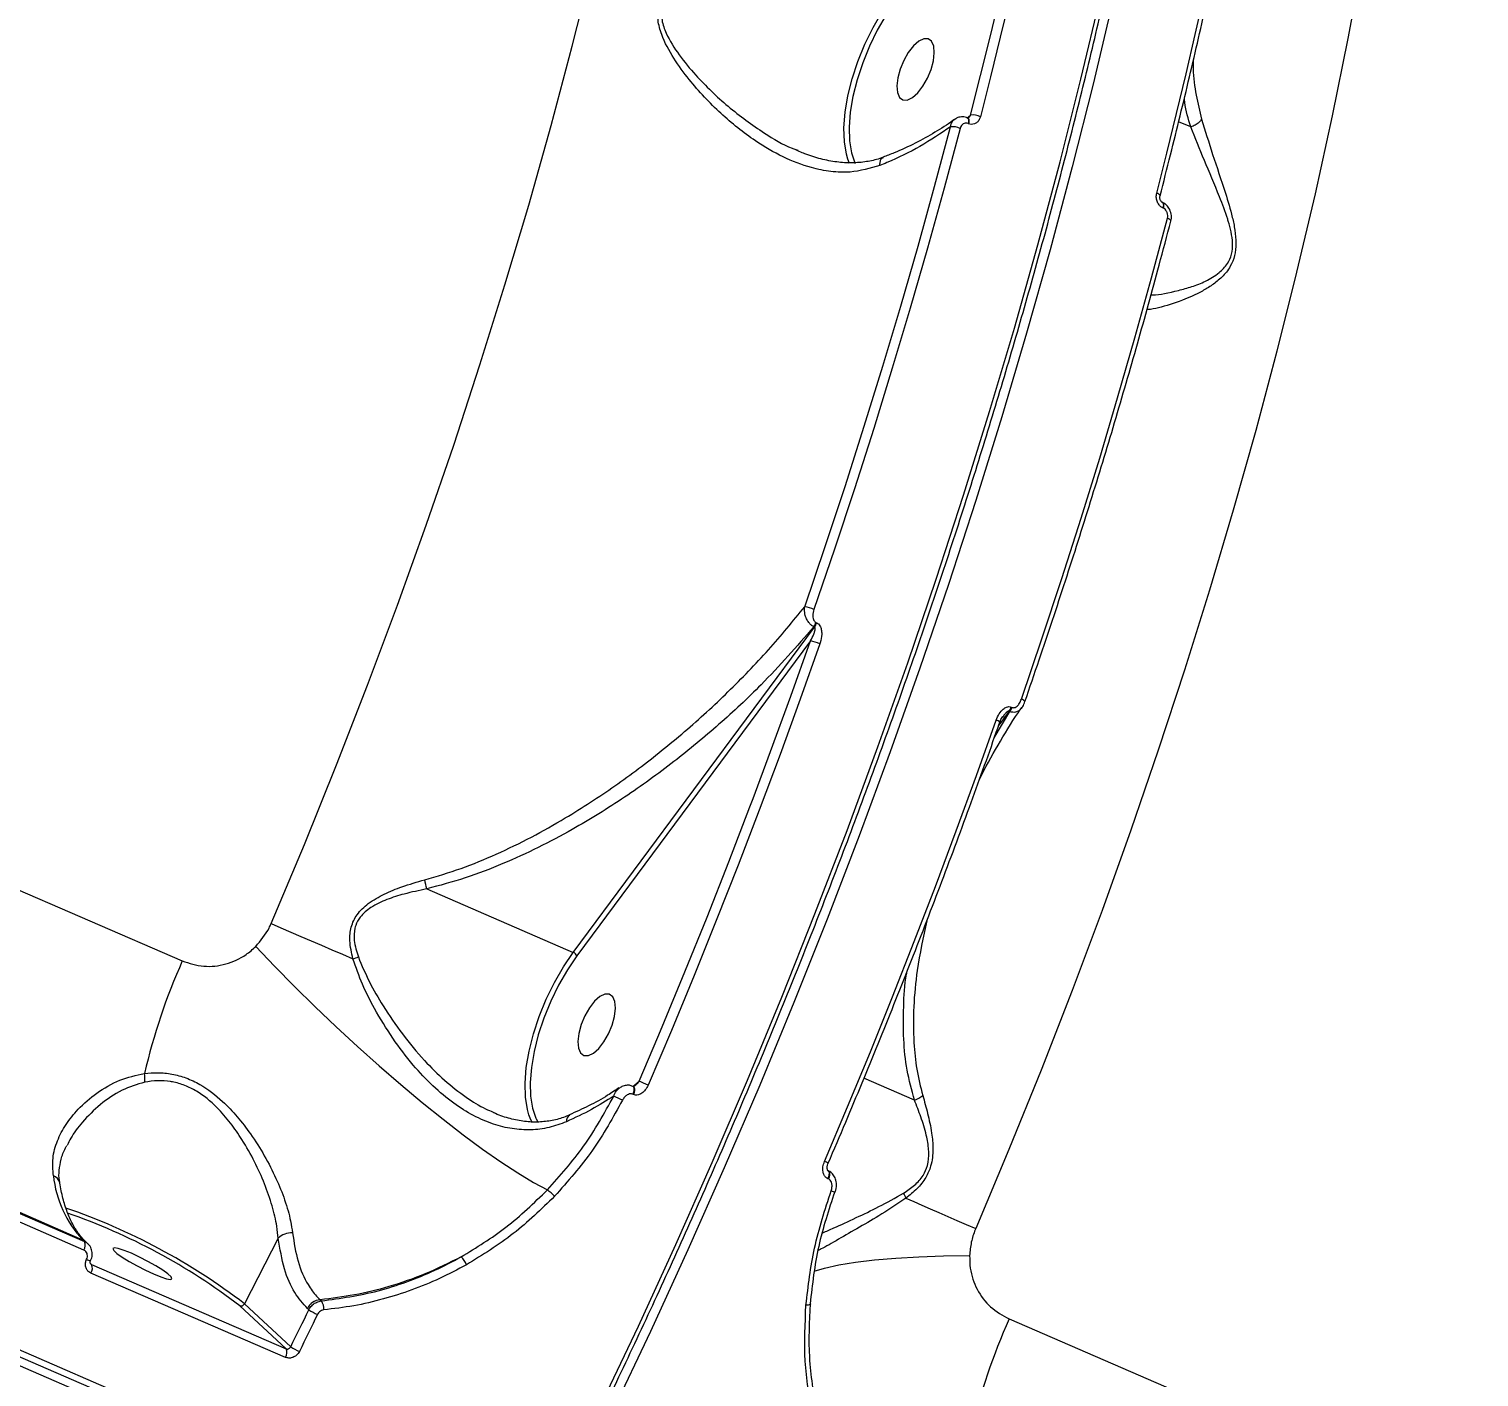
# Model space of a CAD drawing. Header units: millimetres. Extents: x -6104 to 7803, y -6013 to 4803.
# Drawn here: x 1351.6 to 1548.4, y -2102.6 to -1919.5 of the extents above; entities that cross this region are included whole.
import ezdxf

# ---------------------------------------------------------------- set-up
doc = ezdxf.new("R2010")
doc.units = ezdxf.units.MM
for name, color, linetype in [('DIKOM_ОБЪЕКТ', 7, 'Continuous'), ('DIKOM_РАЗМЕР_ЗОНА', 7, 'Continuous'), ('DIKOM_РАЗМЕР_ОБЪЕКТА', 7, 'Continuous')]:
    doc.layers.add(name, color=color, linetype=linetype)
doc.styles.add('style1', font='arial.ttf', dxfattribs={"width": 0.8})
doc.dimstyles.new('1-50', dxfattribs={"dimtxt": 300, "dimasz": 200, "dimexe": 100, "dimexo": 0, "dimgap": 100, "dimtad": 1, "dimtxsty": 'style1', "dimcen": 200, "dimclrd": 7, "dimclre": 7, "dimclrt": 7, "dimadec": 1, "dimazin": 2, "dimtfac": 1, "dimtmove": 0, "dimatfit": 2, "dimfxl": 0, "dimlwd": 25, "dimlwe": 18, "dimarcsym": 0})

# ---------------------------------------------------------------- blocks, each defined once
blk = doc.blocks.new('*D10')
at = {"layer": 'Defpoints', "color": 0, "transparency": 16777216}
for p in [(-4094.65, -224.49), (3111.63, -1726.03), (3111.63, -4948.58)]:
    blk.add_point(p, dxfattribs=at)
at = {"layer": 'DIKOM_РАЗМЕР_ОБЪЕКТА', "color": 7, "lineweight": 18, "transparency": 16777216}
for p, q in [((-4094.65, -224.49), (-4094.65, -5048.58)), ((3111.63, -1726.03), (3111.63, -5048.58))]:
    blk.add_line(p, q, dxfattribs=at)
at = {"layer": 'DIKOM_РАЗМЕР_ОБЪЕКТА', "color": 7, "lineweight": 25, "transparency": 16777216}
blk.add_line((-3894.65, -4948.58), (2911.63, -4948.58), dxfattribs=at)
at = {"layer": 'DIKOM_РАЗМЕР_ОБЪЕКТА', "color": 7, "transparency": 16777216}
for points in [[(-3894.65, -4915.24), (-3894.65, -4981.91), (-4094.65, -4948.58)], [(2911.63, -4915.24), (2911.63, -4981.91), (3111.63, -4948.58)]]:
    blk.add_solid(points, dxfattribs=at)
at = {"layer": 'DIKOM_РАЗМЕР_ОБЪЕКТА', "color": 7, "transparency": 16777216, "insert": (-134.24, -4695.4), "char_height": 300, "attachment_point": 5, "style": 'style1'}
blk.add_mtext('7200', dxfattribs=at)
blk = doc.blocks.new('*D12')
at = {"layer": 'Defpoints', "color": 0, "transparency": 16777216}
for p in [(-6103.62, -69.94), (4675.35, -1132.87), (4675.35, -5913.06)]:
    blk.add_point(p, dxfattribs=at)
at = {"layer": 'DIKOM_РАЗМЕР_ЗОНА', "color": 7, "lineweight": 18, "transparency": 16777216}
for p, q in [((-6103.62, -69.94), (-6103.62, -6013.06)), ((4675.35, -1132.87), (4675.35, -6013.06))]:
    blk.add_line(p, q, dxfattribs=at)
at = {"layer": 'DIKOM_РАЗМЕР_ЗОНА', "color": 7, "lineweight": 25, "transparency": 16777216}
blk.add_line((-5903.62, -5913.06), (4475.35, -5913.06), dxfattribs=at)
at = {"layer": 'DIKOM_РАЗМЕР_ЗОНА', "color": 7, "transparency": 16777216}
for points in [[(-5903.62, -5879.73), (-5903.62, -5946.4), (-6103.62, -5913.06)], [(4475.35, -5879.73), (4475.35, -5946.4), (4675.35, -5913.06)]]:
    blk.add_solid(points, dxfattribs=at)
at = {"layer": 'DIKOM_РАЗМЕР_ЗОНА', "color": 7, "transparency": 16777216, "insert": (271.51, -5659.89), "char_height": 300, "attachment_point": 5, "style": 'style1'}
blk.add_mtext('10800', dxfattribs=at)

msp = doc.modelspace()

# ---------------------------------------------------------------- linework, layer by layer
at = {"layer": 'DIKOM_ОБЪЕКТ', "color": 7, "linetype": 'Continuous', "lineweight": 15}
for p, q in [((1083.514, -1920.957), (1372.371, -2046.055)), ((1478.927, -1931.594), (1479.381, -1931.216)), ((1478.982, -1931.603), (1478.955, -1931.591)), ((1479.096, -1932.376), (1479.069, -1932.364)), ((1509.267, -1932.815), (1507.623, -1932.103)), ((1455.378, -1935.79), (1455.911, -1935.99)), ((1462.955, -1937.802), (1462.725, -1937.212)), ((1505.419, -1943.052), (1505.392, -1943.04)), ((1505.533, -1943.825), (1505.506, -1943.814)), ((1018.085, -1955.931), (1417.533, -2128.924)), ((1018.82, -1955.323), (1418.268, -2128.316)), ((1417.358, -2130.081), (1017.91, -1957.088)), ((1425.454, -2044.9), (1458.203, -2000.72)), ((1458.203, -2000.72), (1458.103, -2000.677)), ((1458.399, -2000.109), (1458.499, -2000.152)), ((1457.648, -2002.61), (1425.95, -2045.371)), ((1484.909, -2011.59), (1485.009, -2011.633)), ((1482.602, -2015.779), (1484.713, -2012.201)), ((1484.613, -2012.158), (1483.219, -2014.038)), ((1484.713, -2012.201), (1484.613, -2012.158)), ((1405.553, -2036.281), (1425.454, -2044.9)), ((1358.874, -2083.954), (1290.373, -2054.288)), ((1290.595, -2054.493), (1359.095, -2084.16)), ((1358.995, -2085.316), (1290.495, -2055.65)), ((1434.387, -2062.4), (1436.923, -2056.423)), ((1433.553, -2063.087), (1434.387, -2062.4)), ((1471.764, -2064.956), (1464.899, -2061.983)), ((1433.598, -2063.106), (1433.52, -2063.073)), ((1433.603, -2064.194), (1433.525, -2064.16)), ((1414.568, -2066.571), (1414.764, -2066.654)), ((1420.391, -2067.466), (1420.652, -2067.949)), ((1424.94, -2066.992), (1424.969, -2066.979)), ((1460.085, -2074.578), (1460.007, -2074.544)), ((1460.09, -2075.665), (1460.013, -2075.631)), ((1359.095, -2084.16), (1358.874, -2083.954)), ((1359.549, -2084.455), (1359.326, -2084.249)), ((1385.393, -2083.722), (1380.808, -2092.616)), ((1359.898, -2087.137), (1360.055, -2087.283)), ((1386.363, -2099.882), (1359.953, -2088.445)), ((1360.055, -2087.283), (1386.465, -2098.721)), ((1391.063, -2092.057), (1391.248, -2092.229)), ((1386.465, -2098.721), (1380.168, -2092.878)), ((1380.808, -2092.616), (1387.086, -2098.442)), ((1389.55, -2093.422), (1389.349, -2093.236)), ((1484.612, -2094.664), (1773.469, -2219.762))]:
    msp.add_line(p, q, dxfattribs=at)
at = {"layer": 'DIKOM_ОБЪЕКТ', "color": 7, "linetype": 'Continuous', "lineweight": 15, "flags": 128}
for points in [[(1479.381, -1931.216), (1480.752, -1925.826), (1482.08, -1920.449), (1483.367, -1915.086), (1484.61, -1909.738), (1485.811, -1904.406), (1486.969, -1899.092), (1488.083, -1893.796), (1489.154, -1888.52)], [(1490.514, -1888.628), (1489.441, -1893.917), (1488.324, -1899.225), (1487.164, -1904.552), (1485.96, -1909.896), (1484.714, -1915.257), (1483.424, -1920.632), (1482.093, -1926.023), (1480.719, -1931.426)], [(1504.652, -1941.791), (1506.026, -1936.388), (1507.358, -1930.998), (1508.648, -1925.622), (1509.894, -1920.261), (1511.098, -1914.917), (1512.258, -1909.59), (1513.375, -1904.282), (1514.448, -1898.993)], [(1384.432, -2040.978), (1388.946, -2030.239), (1393.311, -2019.452), (1397.524, -2008.626), (1401.581, -1997.771), (1405.478, -1986.898), (1409.212, -1976.017), (1412.778, -1965.137), (1416.175, -1954.27), (1419.398, -1943.424), (1422.444, -1932.611), (1425.312, -1921.839), (1427.997, -1911.12)], [(1532.525, -1910.389), (1530.59, -1920.801), (1528.465, -1931.304), (1526.151, -1941.888), (1523.65, -1952.546), (1520.965, -1963.265), (1518.097, -1974.036), (1515.051, -1984.849), (1511.828, -1995.695), (1508.431, -2006.563), (1504.865, -2017.442), (1501.131, -2028.324), (1497.234, -2039.197), (1493.177, -2050.051), (1488.964, -2060.877), (1484.598, -2071.665), (1480.085, -2082.404)], [(1418.268, -2128.316), (1423.731, -2117.522), (1429.07, -2106.627), (1434.282, -2095.642), (1439.36, -2084.574), (1444.302, -2073.434), (1449.102, -2062.23), (1453.757, -2050.973), (1458.263, -2039.671), (1462.617, -2028.335), (1466.813, -2016.973), (1470.85, -2005.595), (1474.723, -1994.211), (1478.43, -1982.831), (1481.966, -1971.464), (1485.33, -1960.119), (1488.518, -1948.807), (1491.528, -1937.536), (1494.356, -1926.316), (1497.002, -1915.157)], [(1462.725, -1937.212), (1462.519, -1936.499), (1462.25, -1934.83), (1462.198, -1932.927), (1462.363, -1930.834), (1462.742, -1928.6), (1463.326, -1926.278), (1464.101, -1923.922), (1465.05, -1921.587), (1466.149, -1919.328), (1467.374, -1917.197), (1468.695, -1915.244)], [(1498.653, -1915.872), (1496.007, -1927.031), (1493.178, -1938.251), (1490.169, -1949.521), (1486.981, -1960.834), (1483.617, -1972.179), (1480.08, -1983.546), (1476.374, -1994.926), (1472.501, -2006.31), (1468.464, -2017.688), (1464.267, -2029.05), (1459.914, -2040.386), (1455.408, -2051.688), (1450.753, -2062.945), (1445.952, -2074.149), (1441.011, -2085.289), (1435.932, -2096.357), (1430.721, -2107.342), (1425.382, -2118.237), (1419.918, -2129.031)], [(1469.193, -1915.713), (1467.912, -1917.606), (1466.724, -1919.672), (1465.658, -1921.863), (1464.738, -1924.127), (1463.986, -1926.412), (1463.42, -1928.663), (1463.053, -1930.829), (1462.892, -1932.859), (1462.943, -1934.704), (1463.204, -1936.323), (1463.668, -1937.677), (1463.716, -1937.778)], [(1472.208, -1928.195), (1472.907, -1927.297), (1473.527, -1926.212), (1474.017, -1925.029), (1474.336, -1923.844), (1474.46, -1922.752), (1474.378, -1921.843), (1474.097, -1921.189), (1473.64, -1920.844), (1473.043, -1920.835), (1472.356, -1921.164), (1471.633, -1921.804), (1470.933, -1922.702), (1470.313, -1923.787), (1469.824, -1924.97), (1469.504, -1926.155), (1469.38, -1927.247), (1469.462, -1928.156), (1469.743, -1928.81), (1470.2, -1929.155), (1470.797, -1929.164), (1471.485, -1928.835), (1472.208, -1928.195)], [(1456.869, -1997.967), (1459.652, -1989.791), (1462.348, -1981.617), (1464.958, -1973.447), (1467.479, -1965.285), (1469.911, -1957.135), (1472.252, -1949.001), (1474.502, -1940.885), (1476.659, -1932.791)], [(1477.956, -1933.016), (1475.793, -1941.128), (1473.538, -1949.262), (1471.192, -1957.414), (1468.755, -1965.582), (1466.228, -1973.762), (1463.613, -1981.95), (1460.911, -1990.142), (1458.122, -1998.336)], [(1478.955, -1931.591), (1478.961, -1931.594), (1479.044, -1931.666), (1479.099, -1931.787), (1479.121, -1931.951), (1479.111, -1932.147), (1479.069, -1932.364)], [(1478.98, -1931.602), (1478.988, -1931.605), (1479.071, -1931.677), (1479.126, -1931.799), (1479.149, -1931.962), (1479.138, -1932.159), (1479.096, -1932.376)], [(1505.109, -1942.188), (1505.111, -1942.154), (1505.086, -1942.087), (1505.025, -1942.014), (1504.929, -1941.939), (1504.804, -1941.864), (1504.652, -1941.791)], [(1505.389, -1943.039), (1505.398, -1943.043), (1505.481, -1943.115), (1505.536, -1943.236), (1505.558, -1943.4), (1505.548, -1943.596), (1505.506, -1943.814)], [(1505.419, -1943.052), (1505.425, -1943.055), (1505.508, -1943.127), (1505.563, -1943.248), (1505.586, -1943.412), (1505.575, -1943.608), (1505.533, -1943.825)], [(1486.281, -2010.531), (1489.07, -2002.338), (1491.772, -1994.145), (1494.387, -1985.957), (1496.914, -1977.777), (1499.351, -1969.609), (1501.698, -1961.457), (1503.952, -1953.323), (1506.115, -1945.212)], [(1506.572, -1945.606), (1506.571, -1945.557), (1506.54, -1945.493), (1506.476, -1945.424), (1506.381, -1945.352), (1506.259, -1945.281), (1506.115, -1945.212)], [(1458.934, -2002.99), (1456.258, -2010.523), (1453.512, -2018.05), (1450.697, -2025.567), (1447.813, -2033.073), (1444.863, -2040.564), (1441.846, -2048.038), (1438.763, -2055.492), (1435.617, -2062.922)], [(1449.853, -2024.019), (1452.24, -2017.634), (1454.979, -2010.125), (1457.648, -2002.61)], [(1459.551, -2073.288), (1462.697, -2065.857), (1465.779, -2058.403), (1468.796, -2050.93), (1471.747, -2043.438), (1474.631, -2035.933), (1477.446, -2028.415), (1480.192, -2020.888), (1482.868, -2013.355)], [(1436.923, -2056.423), (1437.526, -2054.987), (1440.601, -2047.551), (1443.611, -2040.095), (1446.554, -2032.621), (1449.431, -2025.133), (1449.853, -2024.019)], [(1384.432, -2040.978), (1385.754, -2041.55), (1387.099, -2042.132), (1388.465, -2042.722), (1389.85, -2043.319), (1391.252, -2043.924), (1392.669, -2044.534), (1394.099, -2045.149), (1395.538, -2045.767)], [(1382.347, -2044.094), (1384.897, -2046.782), (1387.58, -2049.513), (1390.37, -2052.258), (1393.239, -2054.992), (1396.159, -2057.687), (1399.101, -2060.316), (1402.036, -2062.854), (1404.935, -2065.275), (1407.769, -2067.556), (1410.511, -2069.674), (1413.133, -2071.608), (1415.61, -2073.339), (1417.916, -2074.85), (1420.03, -2076.126), (1421.93, -2077.154)], [(1419.431, -2066.969), (1419.22, -2066.244), (1418.949, -2064.567), (1418.897, -2062.654), (1419.064, -2060.549), (1419.448, -2058.303), (1420.038, -2055.969), (1420.821, -2053.601), (1421.779, -2051.256), (1422.888, -2048.989), (1424.123, -2046.854), (1425.454, -2044.9)], [(1425.95, -2045.371), (1424.659, -2047.266), (1423.462, -2049.337), (1422.386, -2051.535), (1421.458, -2053.809), (1420.698, -2056.105), (1420.126, -2058.369), (1419.754, -2060.546), (1419.591, -2062.587), (1419.642, -2064.442), (1419.905, -2066.068), (1420.373, -2067.427), (1420.391, -2067.466)], [(1428.906, -2057.932), (1429.606, -2057.033), (1430.226, -2055.949), (1430.715, -2054.766), (1431.035, -2053.581), (1431.159, -2052.489), (1431.077, -2051.58), (1430.796, -2050.926), (1430.339, -2050.581), (1429.742, -2050.572), (1429.054, -2050.901), (1428.331, -2051.541), (1427.632, -2052.439), (1427.012, -2053.524), (1426.523, -2054.707), (1426.203, -2055.892), (1426.079, -2056.984), (1426.161, -2057.893), (1426.442, -2058.547), (1426.899, -2058.892), (1427.496, -2058.9), (1428.184, -2058.571), (1428.906, -2057.932)], [(1433.519, -2063.073), (1433.574, -2063.108), (1433.651, -2063.228), (1433.685, -2063.41), (1433.675, -2063.639), (1433.62, -2063.896), (1433.525, -2064.16)], [(1433.599, -2063.107), (1433.651, -2063.141), (1433.728, -2063.262), (1433.763, -2063.444), (1433.753, -2063.673), (1433.698, -2063.929), (1433.603, -2064.194)], [(1419.912, -2068.049), (1419.703, -2067.645), (1419.431, -2066.969)], [(1460.011, -2074.546), (1460.061, -2074.579), (1460.138, -2074.7), (1460.173, -2074.882), (1460.162, -2075.11), (1460.108, -2075.367), (1460.013, -2075.631)], [(1460.085, -2074.578), (1460.139, -2074.612), (1460.216, -2074.733), (1460.251, -2074.915), (1460.24, -2075.144), (1460.185, -2075.401), (1460.09, -2075.665)], [(1470.595, -2078.273), (1471.659, -2078.738), (1472.761, -2079.22), (1473.9, -2079.717), (1475.074, -2080.228), (1476.282, -2080.753), (1477.521, -2081.292), (1478.789, -2081.842), (1480.085, -2082.404)], [(1359.326, -2084.249), (1359.178, -2084.127), (1358.874, -2083.954)], [(1365.452, -2085.756), (1364.467, -2085.36), (1363.684, -2085.109), (1363.167, -2085.025), (1362.957, -2085.113), (1363.072, -2085.367), (1363.502, -2085.766), (1364.213, -2086.278), (1365.146, -2086.862), (1366.227, -2087.469), (1367.367, -2088.051), (1368.475, -2088.561), (1369.46, -2088.958), (1370.242, -2089.208), (1370.76, -2089.293), (1370.969, -2089.204), (1370.854, -2088.95), (1370.424, -2088.551), (1369.714, -2088.039), (1368.78, -2087.456), (1367.7, -2086.848), (1366.559, -2086.266), (1365.452, -2085.756)], [(1458.146, -2088.185), (1459.56, -2087.767), (1461.499, -2087.34), (1463.772, -2086.969), (1466.356, -2086.658), (1469.226, -2086.409), (1472.353, -2086.226), (1475.706, -2086.11), (1479.253, -2086.062)], [(1387.086, -2098.442), (1387.396, -2097.816), (1387.705, -2097.189), (1388.013, -2096.562), (1388.321, -2095.935), (1388.629, -2095.307), (1388.936, -2094.679), (1389.243, -2094.051), (1389.55, -2093.422)], [(1390.734, -2094.045), (1390.427, -2094.676), (1390.119, -2095.305), (1389.811, -2095.935), (1389.503, -2096.564), (1389.194, -2097.193), (1388.884, -2097.822), (1388.575, -2098.45), (1388.265, -2099.078)], [(1457.594, -2092.6), (1457.638, -2092.638), (1457.647, -2092.675), (1457.621, -2092.708), (1457.561, -2092.738), (1457.469, -2092.762), (1457.348, -2092.78), (1457.203, -2092.791), (1457.038, -2092.796)]]:
    msp.add_lwpolyline(points, dxfattribs=at)
at = {"layer": 'DIKOM_ОБЪЕКТ', "color": 7, "linetype": 'Continuous', "lineweight": 15}
for centre, radius, start, end in [((1476.882, -1935.353), 2.572, 65.32949, 94.9727), ((1479.691, -1933.609), 2.413, 64.79491, 97.38521), ((1456.152, -2002.711), 4.798, 65.75663, 81.39995), ((1456.354, -1999.407), 2.162, 324.01065, 341.04654), ((1456.458, -1999.452), 2.158, 323.99495, 341.06224), ((1456.946, -2007.349), 4.791, 65.48457, 81.57075), ((1482.867, -2010.889), 2.159, 324.00889, 341.06723), ((1482.961, -2010.929), 2.165, 324.02494, 341.03225), ((1486.087, -2011.358), 0.849, 37.23958, 76.77848), ((1482.681, -2014.182), 0.848, 37.73827, 77.24807), ((1358.786, -2046.109), 47.789, 11.86751, 13.3845), ((1425.115, -2045.753), 0.918, 24.57598, 68.34642), ((1451.574, -2081.201), 86.651, 156.0706, 166.74986), ((1389.399, -2026.263), 20.448, 287.47286, 289.63246), ((1363.859, -2062.063), 3.448, 352.33177, 12.09162), ((1402.268, -2139.676), 83.685, 66.51494, 67.43008), ((1420.839, -2086.37), 24.181, 62.20433, 65.28965), ((1470.937, -2062.149), 2.927, 286.42601, 311.85927), ((1425.434, -2067.778), 0.928, 122.15654, 187.15111), ((1454.608, -2085.117), 12.821, 64.8042, 67.3201), ((1369.889, -2073.619), 15.105, 186.07143, 223.1764), ((1354.397, -2076.499), 1.367, 12.27354, 69.81513), ((1418.826, -2081.661), 5.472, 41.79431, 55.43439), ((1461.976, -2073.38), 4.161, 248.64753, 256.42046), ((1467.275, -2079.3), 3.475, 17.17955, 29.62014), ((1328.977, -2160.157), 85.136, 52.49725, 71.09457), ((1329.821, -2158.519), 82.726, 52.51188, 70.98492), ((1358.032, -2084.65), 1.171, 325.34794, 24.77478), ((1387.153, -2085.456), 2.47, 85.96877, 135.41952), ((1359.973, -2085.595), 1.14, 238.59503, 267.45591), ((1408.128, -2088.443), 3.037, 21.96203, 46.52358), ((1358.988, -2087.774), 1.175, 325.20398, 24.69464), ((1391.286, -2094.217), 2.171, 95.88539, 153.13909), ((1389.759, -2093.282), 1.824, 355.03776, 35.2614), ((1380.344, -2092.396), 0.513, 249.89471, 334.56342), ((1393.661, -2087.048), 7.585, 237.1755, 247.29744), ((1563.824, -2129.814), 86.66, 156.07114, 166.74933), ((1385.397, -2099.212), 1.175, 325.21968, 24.69165), ((1390.847, -2092.877), 6.717, 235.94973, 247.38724)]:
    msp.add_arc(centre, radius, start, end, dxfattribs=at)
for points, knots in [([(1418.82, -2128.463), (1419.733, -2126.681), (1422.379, -2121.51), (1426.676, -2112.88), (1431.672, -2102.55), (1436.551, -2092.141), (1441.31, -2081.662), (1445.945, -2071.12), (1450.454, -2060.524), (1454.832, -2049.88), (1459.076, -2039.199), (1463.183, -2028.486), (1467.151, -2017.751), (1470.976, -2007.001), (1474.655, -1996.245), (1478.185, -1985.49), (1481.564, -1974.746), (1484.79, -1964.018), (1487.859, -1953.317), (1490.77, -1942.649), (1493.52, -1932.023), (1496.107, -1921.447), (1498.53, -1910.929), (1500.786, -1900.476), (1502.874, -1890.097), (1504.792, -1879.799), (1506.538, -1869.59), (1508.112, -1859.478), (1509.512, -1849.47), (1510.738, -1839.573), (1511.787, -1829.796), (1512.66, -1820.144), (1513.355, -1810.627), (1513.872, -1801.25), (1514.211, -1792.022), (1514.372, -1782.947), (1514.353, -1774.035), (1514.156, -1765.29), (1513.78, -1756.72), (1513.225, -1748.332), (1512.492, -1740.13), (1511.581, -1732.123), (1510.493, -1724.315), (1509.229, -1716.712), (1507.789, -1709.32), (1506.174, -1702.145), (1504.386, -1695.193), (1502.425, -1688.468), (1500.294, -1681.975), (1497.993, -1675.721), (1495.525, -1669.709), (1492.891, -1663.944), (1490.092, -1658.431), (1487.132, -1653.173), (1484.012, -1648.177), (1480.737, -1643.441), (1477.301, -1638.986), (1474.213, -1635.322), (1472.211, -1633.256), (1471.461, -1632.483)], [0, 0, 0, 0, 0.0093747, 0.0271865, 0.0449986, 0.0628105, 0.0806223, 0.0984342, 0.1162462, 0.134058, 0.1518699, 0.1696819, 0.187494, 0.205306, 0.2231184, 0.2409307, 0.2587434, 0.2765562, 0.2943693, 0.3121826, 0.3299963, 0.3478102, 0.3656246, 0.3834392, 0.4012543, 0.4190699, 0.4368861, 0.4547028, 0.4725198, 0.4903376, 0.508156, 0.5259752, 0.5437951, 0.5616156, 0.579437, 0.5972593, 0.6150823, 0.6329064, 0.6507313, 0.668557, 0.6863837, 0.7042114, 0.7220398, 0.739869, 0.7576988, 0.7755291, 0.7933595, 0.8111899, 0.8290198, 0.8468486, 0.8646758, 0.8825006, 0.9003223, 0.9181399, 0.9359523, 0.9537585, 0.9715573, 0.9893478, 1, 1, 1, 1]), ([(1505.109, -1942.188), (1505.585, -1940.326), (1506.965, -1934.926), (1509.126, -1926.026), (1511.534, -1915.514), (1513.439, -1906.656), (1514.515, -1901.317), (1514.894, -1899.438)], [0, 0, 0, 0, 0.1293242, 0.3750563, 0.6207971, 0.8665444, 1, 1, 1, 1]), ([(1467.084, -1938.045), (1465.742, -1938.436), (1463.563, -1939.07), (1460.403, -1938.925), (1457.347, -1938.324), (1453.878, -1936.974), (1449.715, -1934.538), (1445.36, -1931.046), (1441.689, -1927.161), (1439.029, -1923.516), (1437.547, -1920.799), (1436.883, -1918.43), (1436.9, -1916.62), (1437.595, -1914.897), (1439.149, -1913.256), (1441.447, -1911.798), (1444.779, -1910.225), (1448.985, -1908.658), (1452.36, -1907.689), (1454.064, -1907.201)], [0, 0, 0, 0, 0.0742582, 0.1205073, 0.1678165, 0.2375797, 0.3094464, 0.4056703, 0.5047063, 0.5602496, 0.6168554, 0.648478, 0.6753878, 0.7024597, 0.7386871, 0.7871102, 0.8368188, 0.9176539, 1, 1, 1, 1]), ([(1454.533, -1909.111), (1452.859, -1909.471), (1449.485, -1910.197), (1445.292, -1911.392), (1441.92, -1912.647), (1439.626, -1913.819), (1438.048, -1915.229), (1437.374, -1916.775), (1437.425, -1918.43), (1438.194, -1920.595), (1439.79, -1923.105), (1442.58, -1926.469), (1446.419, -1930.163), (1450.888, -1933.375), (1453.934, -1935.254), (1455.304, -1935.762), (1455.378, -1935.79)], [0, 0, 0, 0, 0.1078198, 0.2173849, 0.2807171, 0.3450998, 0.390116, 0.4226921, 0.4552478, 0.4947592, 0.5669333, 0.6411609, 0.7698258, 0.9015447, 0.9946675, 1, 1, 1, 1]), ([(1509.592, -1923.885), (1509.592, -1924.239), (1509.591, -1925.799), (1509.929, -1928.446), (1510.482, -1930.674), (1510.75, -1931.75)], [0, 0, 0, 0, 0.13189997, 0.58041373, 1, 1, 1, 1]), ([(1509.271, -1932.815), (1508.942, -1931.724), (1508.554, -1930.437), (1508.425, -1929.095), (1508.405, -1928.891)], [0, 0, 0, 0, 0.84834048, 1, 1, 1, 1]), ([(1476.659, -1932.791), (1475.32, -1933.703), (1472.693, -1935.491), (1469.298, -1937.133), (1467.388, -1937.919), (1467.084, -1938.045)], [0, 0, 0, 0, 0.4665308, 0.9150136, 1, 1, 1, 1]), ([(1477.214, -1931.78), (1477.135, -1931.842), (1476.333, -1932.469), (1474.57, -1933.565), (1471.915, -1935.033), (1469.545, -1936.155), (1468.007, -1936.731), (1467.505, -1936.92)], [0, 0, 0, 0, 0.03035079, 0.30852128, 0.58682804, 0.86495432, 1, 1, 1, 1]), ([(1476.659, -1932.791), (1476.701, -1932.624), (1476.79, -1932.261), (1477.008, -1931.921), (1477.197, -1931.821), (1477.229, -1931.804)], [0, 0, 0, 0, 0.4163165, 0.8985698, 1, 1, 1, 1]), ([(1478.949, -1931.606), (1478.908, -1931.583), (1478.661, -1931.445), (1478.14, -1931.42), (1477.578, -1931.533), (1477.326, -1931.739), (1477.246, -1931.805)], [0, 0, 0, 0, 0.07667666, 0.46283223, 0.82980727, 1, 1, 1, 1]), ([(1479.069, -1932.364), (1478.976, -1932.336), (1478.791, -1932.279), (1478.509, -1932.331), (1478.255, -1932.483), (1478.057, -1932.72), (1477.988, -1932.922), (1477.956, -1933.016)], [0, 0, 0, 0, 0.1951228, 0.3900981, 0.5933153, 0.811155, 1, 1, 1, 1]), ([(1479.099, -1931.574), (1479.083, -1931.587), (1479.036, -1931.623), (1479.044, -1931.621), (1478.995, -1931.604), (1478.978, -1931.599)], [0, 0, 0, 0, 0.2544456, 0.7517282, 1, 1, 1, 1]), ([(1480.719, -1931.426), (1480.672, -1931.563), (1480.573, -1931.857), (1480.287, -1932.203), (1479.919, -1932.426), (1479.504, -1932.503), (1479.232, -1932.418), (1479.096, -1932.376)], [0, 0, 0, 0, 0.1890356, 0.4045443, 0.606852, 0.8033898, 1, 1, 1, 1]), ([(1479.1, -1931.577), (1479.102, -1931.576), (1479.169, -1931.531), (1479.268, -1931.407), (1479.345, -1931.278), (1479.381, -1931.216)], [0, 0, 0, 0, 0.0122344, 0.528867, 1, 1, 1, 1]), ([(1510.75, -1931.75), (1511.23, -1933.322), (1512.203, -1936.503), (1513.763, -1941.021), (1514.814, -1944.523), (1515.294, -1946.826), (1515.465, -1948.602), (1515.282, -1950.335), (1514.617, -1951.953), (1513.52, -1953.256), (1512.198, -1954.309), (1510.361, -1955.407), (1507.772, -1956.57), (1505.34, -1957.297), (1503.826, -1957.613), (1503.379, -1957.624), (1503.319, -1957.625)], [0, 0, 0, 0, 0.1333191, 0.2698822, 0.3489223, 0.3889479, 0.4301394, 0.4686823, 0.5073088, 0.5591603, 0.6106305, 0.6622172, 0.7690805, 0.913741, 0.98843, 1, 1, 1, 1]), ([(1503.87, -1955.629), (1503.95, -1955.631), (1504.945, -1955.659), (1506.912, -1955.19), (1509.4, -1954.54), (1511.294, -1953.817), (1512.974, -1952.806), (1514.239, -1951.575), (1514.888, -1950.135), (1515.006, -1948.596), (1514.782, -1947.06), (1514.492, -1945.994), (1513.992, -1944.38), (1512.902, -1941.549), (1511.081, -1937.301), (1509.872, -1934.311), (1509.267, -1932.815)], [0, 0, 0, 0, 0.0141259, 0.1762015, 0.2521659, 0.3281721, 0.403528, 0.4569089, 0.4953884, 0.5337759, 0.5726691, 0.6118165, 0.6182179, 0.7033495, 0.851639, 1, 1, 1, 1]), ([(1509.267, -1932.815), (1509.268, -1932.815), (1509.269, -1932.815), (1509.27, -1932.816), (1509.27, -1932.815), (1509.271, -1932.815)], [0, 0, 0, 0, 0.4341676, 0.7667594, 1, 1, 1, 1]), ([(1510.75, -1931.75), (1510.723, -1931.798), (1510.633, -1931.953), (1510.374, -1932.241), (1509.906, -1932.582), (1509.482, -1932.738), (1509.271, -1932.815)], [0, 0, 0, 0, 0.1074669, 0.3494751, 0.6747696, 1, 1, 1, 1]), ([(1467.522, -1936.906), (1467.373, -1936.97), (1466.641, -1937.285), (1465.225, -1937.57), (1463.27, -1937.754), (1461.201, -1937.626), (1459.063, -1937.19), (1457.099, -1936.597), (1455.881, -1936.047), (1455.376, -1935.818)], [0, 0, 0, 0, 0.03968496, 0.19438665, 0.35717951, 0.52620941, 0.70003239, 0.87556088, 1, 1, 1, 1]), ([(1467.084, -1938.045), (1467.083, -1938.019), (1467.075, -1937.803), (1467.118, -1937.434), (1467.28, -1937.068), (1467.462, -1936.986), (1467.543, -1936.95)], [0, 0, 0, 0, 0.0450496, 0.3820232, 0.7247256, 1, 1, 1, 1]), ([(1505.506, -1943.814), (1505.444, -1943.783), (1505.243, -1943.684), (1504.938, -1943.393), (1504.679, -1942.909), (1504.561, -1942.34), (1504.622, -1941.974), (1504.652, -1941.791)], [0, 0, 0, 0, 0.0931522, 0.3038939, 0.530246, 0.7651954, 1, 1, 1, 1]), ([(1505.388, -1943.036), (1505.377, -1943.031), (1505.351, -1943.021), (1505.275, -1942.957), (1505.197, -1942.853), (1505.127, -1942.705), (1505.084, -1942.519), (1505.077, -1942.331), (1505.103, -1942.233), (1505.114, -1942.192)], [0, 0, 0, 0, 0.1089483, 0.2377673, 0.3621661, 0.5016638, 0.668837, 0.8582925, 1, 1, 1, 1]), ([(1506.558, -1945.6), (1506.577, -1945.543), (1506.676, -1945.242), (1506.647, -1944.617), (1506.381, -1943.874), (1505.932, -1943.318), (1505.563, -1943.144), (1505.41, -1943.072)], [0, 0, 0, 0, 0.0605758, 0.3167782, 0.5932171, 0.8308181, 1, 1, 1, 1]), ([(1506.115, -1945.212), (1506.136, -1945.087), (1506.177, -1944.837), (1506.097, -1944.448), (1505.921, -1944.115), (1505.711, -1943.914), (1505.574, -1943.846), (1505.533, -1943.825)], [0, 0, 0, 0, 0.2337077, 0.4673822, 0.6955986, 0.9087752, 1, 1, 1, 1]), ([(1486.763, -2010.844), (1487.411, -2008.957), (1489.29, -2003.486), (1492.287, -1994.428), (1495.703, -1983.68), (1498.964, -1972.948), (1502.068, -1962.241), (1504.589, -1953.127), (1506.048, -1947.594), (1506.572, -1945.606)], [0, 0, 0, 0, 0.0864652, 0.2507517, 0.415044, 0.5793366, 0.7436326, 0.9079295, 1, 1, 1, 1]), ([(1405.277, -2035.047), (1406.93, -2034.56), (1410.239, -2033.586), (1415.066, -2031.579), (1419.792, -2029.278), (1425.209, -2026.223), (1431.163, -2022.348), (1437.561, -2017.522), (1443.624, -2012.315), (1448.374, -2007.67), (1452.83, -2002.904), (1455.264, -1999.929), (1456.869, -1997.967)], [0, 0, 0, 0, 0.0776014, 0.1552628, 0.2354696, 0.3156957, 0.4385183, 0.5613747, 0.6872837, 0.8131998, 0.8767619, 1, 1, 1, 1]), ([(1458.103, -2000.677), (1458.004, -2000.623), (1457.786, -2000.504), (1457.458, -2000.191), (1457.149, -1999.735), (1456.897, -1999.082), (1456.817, -1998.464), (1456.857, -1998.081), (1456.869, -1997.967)], [0, 0, 0, 0, 0.11370583, 0.24934347, 0.4227117, 0.61349565, 0.8848448, 1, 1, 1, 1]), ([(1458.122, -1998.336), (1458.049, -1998.611), (1457.944, -1999.011), (1457.991, -1999.534), (1458.094, -1999.826), (1458.238, -2000.019), (1458.349, -2000.081), (1458.399, -2000.109)], [0, 0, 0, 0, 0.430001, 0.6257713, 0.7881346, 0.9052786, 1, 1, 1, 1]), ([(1458.103, -2000.677), (1455.778, -2003.339), (1451.768, -2007.932), (1445.29, -2013.98), (1439.117, -2019.1), (1432.477, -2023.898), (1426.264, -2027.74), (1420.7, -2030.699), (1415.862, -2032.915), (1410.825, -2034.873), (1407.31, -2035.812), (1405.553, -2036.281)], [0, 0, 0, 0, 0.1721623, 0.2969452, 0.421721, 0.5495771, 0.6773928, 0.756948, 0.8364851, 0.918274, 1, 1, 1, 1]), ([(1457.648, -2002.61), (1457.81, -2002.303), (1458.046, -2001.857), (1458.238, -2001.29), (1458.296, -2000.988), (1458.284, -2000.818), (1458.244, -2000.745), (1458.217, -2000.728), (1458.203, -2000.72)], [0, 0, 0, 0, 0.4958891, 0.71974, 0.8702636, 0.9510314, 0.9759202, 1, 1, 1, 1]), ([(1458.499, -2000.152), (1458.577, -2000.196), (1458.751, -2000.295), (1458.976, -2000.603), (1459.144, -2001.082), (1459.207, -2001.869), (1459.089, -2002.53), (1458.949, -2002.944), (1458.934, -2002.99)], [0, 0, 0, 0, 0.0933844, 0.2087502, 0.3720954, 0.5792985, 0.9536158, 1, 1, 1, 1]), ([(1480.546, -2021.513), (1480.568, -2021.466), (1481.328, -2019.861), (1483.097, -2016.788), (1485.006, -2013.543), (1486.178, -2011.873), (1486.333, -2011.651)], [0, 0, 0, 0, 0.0139239, 0.4754517, 0.9305243, 1, 1, 1, 1]), ([(1482.868, -2013.355), (1482.99, -2013.064), (1483.226, -2012.501), (1483.728, -2011.898), (1484.202, -2011.595), (1484.589, -2011.5), (1484.802, -2011.56), (1484.909, -2011.59)], [0, 0, 0, 0, 0.3047466, 0.5876332, 0.7664742, 0.8828673, 1, 1, 1, 1]), ([(1486.342, -2011.658), (1486.217, -2011.82), (1485.991, -2012.112), (1485.536, -2012.291), (1485.112, -2012.325), (1484.849, -2012.243), (1484.713, -2012.201)], [0, 0, 0, 0, 0.3268053, 0.5932402, 0.7911449, 1, 1, 1, 1]), ([(1485.009, -2011.633), (1485.078, -2011.653), (1485.215, -2011.692), (1485.46, -2011.632), (1485.754, -2011.442), (1486.062, -2011.064), (1486.206, -2010.714), (1486.281, -2010.531)], [0, 0, 0, 0, 0.1205692, 0.2406074, 0.416839, 0.6949946, 1, 1, 1, 1]), ([(1486.353, -2011.647), (1486.389, -2011.602), (1486.576, -2011.368), (1486.673, -2011.076), (1486.753, -2010.839)], [0, 0, 0, 0, 0.1883104, 1, 1, 1, 1]), ([(1460.066, -2073.516), (1460.858, -2071.658), (1463.154, -2066.268), (1466.856, -2057.31), (1471.126, -2046.635), (1475.258, -2035.928), (1479.18, -2025.384), (1481.844, -2017.958), (1483.193, -2014.113), (1483.351, -2013.663)], [0, 0, 0, 0, 0.0939968, 0.2725894, 0.451186, 0.6297845, 0.8083822, 0.9775832, 1, 1, 1, 1]), ([(1483.372, -2013.671), (1483.393, -2013.59), (1483.47, -2013.289), (1483.643, -2013.05), (1483.77, -2012.875)], [0, 0, 0, 0, 0.2683861, 1, 1, 1, 1]), ([(1484.613, -2012.158), (1484.598, -2012.153), (1484.564, -2012.144), (1484.488, -2012.16), (1484.325, -2012.243), (1484.038, -2012.501), (1483.861, -2012.785), (1483.749, -2012.966)], [0, 0, 0, 0, 0.0412903, 0.0921221, 0.184483, 0.4812889, 1, 1, 1, 1]), ([(1395.538, -2045.767), (1395.35, -2044.955), (1395.022, -2043.541), (1395.202, -2041.437), (1396.065, -2039.635), (1397.675, -2038.121), (1399.784, -2036.925), (1402.367, -2035.872), (1404.241, -2035.341), (1405.277, -2035.047)], [0, 0, 0, 0, 0.1491229, 0.2596378, 0.3716735, 0.4987892, 0.6508238, 0.8069625, 1, 1, 1, 1]), ([(1405.553, -2036.281), (1404.526, -2036.496), (1402.695, -2036.879), (1400.137, -2037.674), (1398.078, -2038.648), (1396.588, -2039.87), (1395.993, -2040.947), (1395.683, -2042.018), (1395.632, -2043.509), (1396.034, -2044.781), (1396.269, -2045.522)], [0, 0, 0, 0, 0.2010502, 0.3583943, 0.5149408, 0.6385005, 0.7217802, 0.7449582, 0.85127, 1, 1, 1, 1]), ([(1382.347, -2044.094), (1383.011, -2043.3), (1383.745, -2042.423), (1384.295, -2041.29), (1384.386, -2041.084), (1384.432, -2040.978)], [0, 0, 0, 0, 0.8217382, 0.9078798, 1, 1, 1, 1]), ([(1473.431, -2040.595), (1472.948, -2042.842), (1472.111, -2046.726), (1471.601, -2052.264), (1471.606, -2056.753), (1472.007, -2060.8), (1472.595, -2063.149), (1472.89, -2064.328)], [0, 0, 0, 0, 0.2805228, 0.4849971, 0.6907764, 0.8447935, 1, 1, 1, 1]), ([(1372.371, -2046.055), (1373.329, -2046.363), (1375.228, -2046.974), (1378.279, -2046.627), (1380.714, -2045.562), (1381.917, -2044.48), (1382.347, -2044.094)], [0, 0, 0, 0, 0.28856605, 0.57162972, 0.84703751, 1, 1, 1, 1]), ([(1424.513, -2067.893), (1423.733, -2068.184), (1422.153, -2068.774), (1419.671, -2069.061), (1417.134, -2068.908), (1414.512, -2068.26), (1411.847, -2067.102), (1409.085, -2065.367), (1406.341, -2063.071), (1403.557, -2060.113), (1400.874, -2056.581), (1398.599, -2052.86), (1396.748, -2049.247), (1395.943, -2046.933), (1395.538, -2045.767)], [0, 0, 0, 0, 0.06672412, 0.13524854, 0.20490978, 0.27617627, 0.35473012, 0.43500923, 0.52581504, 0.61856818, 0.72474494, 0.83326516, 0.9160271, 1, 1, 1, 1]), ([(1396.269, -2045.522), (1396.743, -2046.655), (1397.7, -2048.939), (1399.752, -2052.43), (1402.226, -2056.052), (1405.037, -2059.436), (1407.946, -2062.324), (1410.739, -2064.502), (1412.969, -2065.931), (1414.227, -2066.435), (1414.568, -2066.571)], [0, 0, 0, 0, 0.12551563, 0.25308042, 0.41121458, 0.57233846, 0.70637214, 0.84288023, 0.95737977, 1, 1, 1, 1]), ([(1471.764, -2064.956), (1471.398, -2063.605), (1470.666, -2060.903), (1470.244, -2056.642), (1470.268, -2052.289), (1470.427, -2049.229), (1470.718, -2047.647), (1470.737, -2047.544)], [0, 0, 0, 0, 0.24139919, 0.48297419, 0.73267741, 0.98245436, 1, 1, 1, 1]), ([(1354.869, -2075.216), (1354.806, -2074.423), (1354.678, -2072.81), (1355.335, -2070.474), (1356.509, -2068.241), (1358.278, -2066.032), (1360.708, -2063.94), (1363.725, -2062.113), (1366.094, -2061.591), (1367.23, -2061.341)], [0, 0, 0, 0, 0.1295373, 0.2635073, 0.3938341, 0.5268943, 0.6860445, 0.8495341, 1, 1, 1, 1]), ([(1367.275, -2062.523), (1366.22, -2062.843), (1364.002, -2063.516), (1361.166, -2065.514), (1358.892, -2067.772), (1357.415, -2069.673), (1356.894, -2070.779), (1356.738, -2071.111)], [0, 0, 0, 0, 0.2220656, 0.466632, 0.7115372, 0.9134488, 1, 1, 1, 1]), ([(1367.23, -2061.341), (1367.831, -2061.285), (1369.046, -2061.172), (1370.955, -2061.363), (1372.893, -2061.891), (1375.268, -2063.014), (1377.644, -2064.84), (1379.875, -2067.207), (1381.79, -2069.701), (1383.58, -2072.536), (1385.139, -2075.575), (1386.333, -2078.563), (1387.043, -2081.04), (1387.249, -2082.456), (1387.327, -2082.992)], [0, 0, 0, 0, 0.0603699, 0.1220442, 0.1825854, 0.2452021, 0.354865, 0.4358101, 0.5191063, 0.6213407, 0.7266017, 0.8297198, 0.9355797, 1, 1, 1, 1]), ([(1385.393, -2083.722), (1385.337, -2083.185), (1385.19, -2081.784), (1384.607, -2079.311), (1383.595, -2076.362), (1382.226, -2073.318), (1380.662, -2070.531), (1378.937, -2068.035), (1376.945, -2065.708), (1374.814, -2063.95), (1372.708, -2062.908), (1371.512, -2062.569), (1370.274, -2062.357), (1368.991, -2062.271), (1367.852, -2062.438), (1367.275, -2062.523)], [0, 0, 0, 0, 0.0653892, 0.170367, 0.2779444, 0.3818123, 0.4884129, 0.5695638, 0.6527948, 0.7604181, 0.8151635, 0.8718869, 0.880047, 0.9392, 1, 1, 1, 1]), ([(1433.512, -2063.092), (1433.362, -2063.033), (1433.033, -2062.903), (1432.474, -2062.957), (1432.015, -2063.101), (1431.794, -2063.279), (1431.73, -2063.331)], [0, 0, 0, 0, 0.2523218, 0.5557683, 0.870179, 1, 1, 1, 1]), ([(1433.866, -2062.949), (1433.84, -2062.973), (1433.776, -2063.033), (1433.676, -2063.081), (1433.605, -2063.102), (1433.574, -2063.102), (1433.589, -2063.102), (1433.593, -2063.105), (1433.595, -2063.106)], [0, 0, 0, 0, 0.1649446, 0.4068043, 0.5883707, 0.7432473, 0.9183614, 1, 1, 1, 1]), ([(1435.617, -2062.922), (1435.5, -2063.149), (1435.276, -2063.577), (1434.791, -2064.023), (1434.317, -2064.248), (1433.915, -2064.295), (1433.697, -2064.224), (1433.603, -2064.194)], [0, 0, 0, 0, 0.27916507, 0.52941061, 0.72163423, 0.87941427, 1, 1, 1, 1]), ([(1433.866, -2062.949), (1433.938, -2062.889), (1434.138, -2062.723), (1434.29, -2062.526), (1434.387, -2062.4)], [0, 0, 0, 0, 0.3600457, 1, 1, 1, 1]), ([(1421.93, -2077.154), (1423.645, -2075.229), (1427.119, -2071.33), (1429.661, -2066.731), (1430.947, -2064.404)], [0, 0, 0, 0, 0.4938178, 1, 1, 1, 1]), ([(1430.947, -2064.404), (1429.96, -2065.033), (1427.975, -2066.297), (1425.671, -2067.359), (1424.513, -2067.893)], [0, 0, 0, 0, 0.4974041, 1, 1, 1, 1]), ([(1431.648, -2063.284), (1431.144, -2063.627), (1429.867, -2064.496), (1427.627, -2065.733), (1425.802, -2066.558), (1424.927, -2066.953)], [0, 0, 0, 0, 0.2532877, 0.6420428, 1, 1, 1, 1]), ([(1430.947, -2064.404), (1431.041, -2064.168), (1431.213, -2063.734), (1431.547, -2063.468), (1431.699, -2063.347)], [0, 0, 0, 0, 0.5434848, 1, 1, 1, 1]), ([(1433.525, -2064.16), (1433.472, -2064.142), (1433.334, -2064.095), (1433.066, -2064.113), (1432.725, -2064.256), (1432.374, -2064.548), (1432.202, -2064.834), (1432.115, -2064.979)], [0, 0, 0, 0, 0.1010749, 0.2613469, 0.4607179, 0.7265215, 1, 1, 1, 1]), ([(1470.296, -2077.582), (1470.805, -2077.247), (1471.765, -2076.613), (1472.942, -2075.325), (1473.644, -2073.722), (1473.731, -2072.511), (1473.661, -2071.134), (1473.352, -2069.472), (1472.656, -2067.209), (1472.061, -2065.707), (1471.764, -2064.956)], [0, 0, 0, 0, 0.1297945, 0.2451251, 0.3384631, 0.4557849, 0.4772299, 0.6177204, 0.8086904, 1, 1, 1, 1]), ([(1472.89, -2064.328), (1473.119, -2065.133), (1473.579, -2066.752), (1474.104, -2069.19), (1474.346, -2071.593), (1474.132, -2073.709), (1473.313, -2075.592), (1472.107, -2077.082), (1471.113, -2077.865), (1470.595, -2078.273)], [0, 0, 0, 0, 0.18364345, 0.36922864, 0.5090741, 0.65220565, 0.7508536, 0.87020894, 1, 1, 1, 1]), ([(1424.958, -2066.945), (1424.684, -2067.071), (1423.839, -2067.457), (1422.351, -2067.801), (1420.506, -2067.991), (1418.584, -2067.869), (1416.618, -2067.422), (1415.269, -2066.989), (1414.594, -2066.638), (1414.569, -2066.625)], [0, 0, 0, 0, 0.082062, 0.2522151, 0.4293713, 0.6122749, 0.8001611, 0.9927689, 1, 1, 1, 1]), ([(1432.115, -2064.979), (1430.835, -2067.301), (1428.243, -2072.003), (1424.699, -2075.994), (1422.905, -2078.014)], [0, 0, 0, 0, 0.493871, 1, 1, 1, 1]), ([(1355.759, -2076.215), (1355.734, -2076.107), (1355.599, -2075.532), (1355.632, -2074.463), (1355.892, -2072.98), (1356.271, -2071.84), (1356.637, -2071.217), (1356.705, -2071.102)], [0, 0, 0, 0, 0.06309364, 0.33413634, 0.62804516, 0.93122348, 1, 1, 1, 1]), ([(1460.013, -2075.631), (1459.926, -2075.583), (1459.725, -2075.473), (1459.484, -2075.147), (1459.322, -2074.647), (1459.312, -2073.987), (1459.469, -2073.529), (1459.551, -2073.288)], [0, 0, 0, 0, 0.1205661, 0.278358, 0.4705945, 0.7208293, 1, 1, 1, 1]), ([(1460.02, -2074.551), (1460.018, -2074.549), (1460.013, -2074.545), (1459.985, -2074.502), (1459.95, -2074.407), (1459.921, -2074.238), (1459.928, -2073.965), (1459.982, -2073.704), (1460.055, -2073.55), (1460.07, -2073.518)], [0, 0, 0, 0, 0.0680087, 0.1447807, 0.2541486, 0.3851599, 0.5999793, 0.9167201, 1, 1, 1, 1]), ([(1460.986, -2077.42), (1461.019, -2077.336), (1461.17, -2076.956), (1461.211, -2076.28), (1461.036, -2075.505), (1460.659, -2074.955), (1460.314, -2074.643), (1460.099, -2074.591), (1460.081, -2074.586)], [0, 0, 0, 0, 0.08142771, 0.36958738, 0.59762292, 0.79646276, 0.98272792, 1, 1, 1, 1]), ([(1359.326, -2084.249), (1359.16, -2084.086), (1358.657, -2083.591), (1357.891, -2082.559), (1357.084, -2081.051), (1356.422, -2079.289), (1355.989, -2077.644), (1355.796, -2076.565), (1355.734, -2076.214)], [0, 0, 0, 0, 0.1024846, 0.3106755, 0.5124696, 0.7099272, 0.905704, 1, 1, 1, 1]), ([(1460.461, -2077.255), (1460.507, -2077.092), (1460.598, -2076.771), (1460.57, -2076.314), (1460.439, -2075.968), (1460.269, -2075.76), (1460.14, -2075.691), (1460.09, -2075.665)], [0, 0, 0, 0, 0.2734562, 0.5392772, 0.73868, 0.8988954, 1, 1, 1, 1]), ([(1410.218, -2086.239), (1412.3, -2084.967), (1416.512, -2082.392), (1420.11, -2078.914), (1421.93, -2077.154)], [0, 0, 0, 0, 0.4941652, 1, 1, 1, 1]), ([(1422.905, -2078.014), (1421.091, -2079.773), (1417.42, -2083.332), (1413.12, -2085.972), (1410.945, -2087.307)], [0, 0, 0, 0, 0.49417118, 1, 1, 1, 1]), ([(1457.038, -2092.796), (1457.339, -2090.199), (1457.949, -2084.94), (1459.617, -2079.838), (1460.461, -2077.255)], [0, 0, 0, 0, 0.4938395, 1, 1, 1, 1]), ([(1460.936, -2077.391), (1460.129, -2079.856), (1458.494, -2084.848), (1457.896, -2089.994), (1457.594, -2092.6)], [0, 0, 0, 0, 0.4938439, 1, 1, 1, 1]), ([(1470.595, -2078.273), (1469.497, -2079.014), (1467.299, -2080.498), (1464.163, -2082.277), (1461.393, -2083.896), (1459.529, -2084.958), (1458.817, -2085.305), (1458.685, -2085.37)], [0, 0, 0, 0, 0.2257578, 0.4519109, 0.6980262, 0.9440069, 1, 1, 1, 1]), ([(1459.309, -2082.968), (1459.797, -2082.763), (1461.108, -2082.211), (1463.705, -2080.987), (1466.907, -2079.484), (1469.16, -2078.22), (1470.296, -2077.582)], [0, 0, 0, 0, 0.1750949, 0.470073, 0.7325824, 1, 1, 1, 1]), ([(1480.085, -2082.404), (1480.062, -2082.458), (1479.81, -2083.056), (1479.415, -2084.268), (1479.308, -2085.456), (1479.253, -2086.062)], [0, 0, 0, 0, 0.04683112, 0.51429526, 1, 1, 1, 1]), ([(1359.095, -2084.16), (1359.218, -2084.214), (1359.384, -2084.289), (1359.497, -2084.426), (1359.527, -2084.462)], [0, 0, 0, 0, 0.73966395, 1, 1, 1, 1]), ([(1359.909, -2086.727), (1359.939, -2086.675), (1360.098, -2086.401), (1360.178, -2085.831), (1360.038, -2085.118), (1359.791, -2084.629), (1359.556, -2084.477), (1359.528, -2084.459)], [0, 0, 0, 0, 0.0710873, 0.3784128, 0.658034, 0.9599239, 1, 1, 1, 1]), ([(1389.349, -2093.236), (1388.75, -2092.567), (1387.486, -2091.153), (1386.109, -2087.976), (1385.634, -2085.154), (1385.393, -2083.722)], [0, 0, 0, 0, 0.3069746, 0.6484704, 1, 1, 1, 1]), ([(1387.327, -2082.992), (1387.54, -2084.322), (1387.974, -2087.022), (1389.19, -2089.764), (1390.307, -2091.317), (1390.904, -2091.901), (1391.063, -2092.057)], [0, 0, 0, 0, 0.341495, 0.6929968, 0.9180125, 1, 1, 1, 1]), ([(1359.379, -2086.568), (1359.419, -2086.463), (1359.501, -2086.254), (1359.491, -2085.924), (1359.381, -2085.631), (1359.202, -2085.423), (1359.054, -2085.346), (1358.995, -2085.316)], [0, 0, 0, 0, 0.2150944, 0.4301782, 0.6449779, 0.859493, 1, 1, 1, 1]), ([(1359.953, -2088.445), (1359.865, -2088.399), (1359.643, -2088.283), (1359.375, -2087.972), (1359.211, -2087.533), (1359.196, -2087.038), (1359.318, -2086.725), (1359.379, -2086.568)], [0, 0, 0, 0, 0.1406166, 0.3550829, 0.5698762, 0.7848926, 1, 1, 1, 1]), ([(1410.218, -2086.239), (1408.628, -2087.034), (1405.428, -2088.634), (1400.566, -2090.306), (1395.757, -2091.504), (1392.633, -2091.872), (1391.063, -2092.057)], [0, 0, 0, 0, 0.2598478, 0.5228401, 0.7602223, 1, 1, 1, 1]), ([(1391.248, -2092.229), (1393.827, -2091.867), (1397.734, -2091.319), (1402.848, -2089.673), (1406.627, -2088.152), (1409.032, -2086.871), (1410.218, -2086.239)], [0, 0, 0, 0, 0.3951734, 0.5986687, 0.8021711, 1, 1, 1, 1]), ([(1479.253, -2086.062), (1479.265, -2086.639), (1479.297, -2088.257), (1480.173, -2090.755), (1481.991, -2093.211), (1483.733, -2094.177), (1484.612, -2094.664)], [0, 0, 0, 0, 0.1529641, 0.4283733, 0.7114373, 1, 1, 1, 1]), ([(1359.947, -2087.201), (1359.936, -2087.195), (1359.898, -2087.173), (1359.865, -2087.09), (1359.857, -2086.943), (1359.879, -2086.822), (1359.915, -2086.755), (1359.926, -2086.735)], [0, 0, 0, 0, 0.1446306, 0.4914646, 0.7176558, 0.9150465, 1, 1, 1, 1]), ([(1359.944, -2087.204), (1359.952, -2087.214), (1359.982, -2087.25), (1360.025, -2087.27), (1360.055, -2087.283)], [0, 0, 0, 0, 0.284267, 1, 1, 1, 1]), ([(1410.945, -2087.307), (1409.734, -2087.953), (1407.313, -2089.243), (1403.53, -2090.782), (1399.634, -2092.025), (1395.638, -2092.953), (1392.93, -2093.277), (1391.576, -2093.439)], [0, 0, 0, 0, 0.19783164, 0.39550324, 0.59317002, 0.79658386, 1, 1, 1, 1]), ([(1389.55, -2093.422), (1389.578, -2093.369), (1389.711, -2093.12), (1390.046, -2092.726), (1390.614, -2092.348), (1391.037, -2092.268), (1391.248, -2092.229)], [0, 0, 0, 0, 0.0818651, 0.3880258, 0.6939573, 1, 1, 1, 1]), ([(1391.576, -2093.439), (1391.471, -2093.46), (1391.26, -2093.501), (1390.979, -2093.693), (1390.813, -2093.893), (1390.748, -2094.019), (1390.734, -2094.045)], [0, 0, 0, 0, 0.3057163, 0.61164, 0.9179918, 1, 1, 1, 1]), ([(1457.89, -2107.638), (1457.492, -2105.243), (1456.685, -2100.395), (1456.919, -2095.348), (1457.038, -2092.796)], [0, 0, 0, 0, 0.494179, 1, 1, 1, 1]), ([(1457.594, -2092.6), (1457.481, -2095.04), (1457.252, -2099.979), (1458.043, -2104.724), (1458.443, -2107.125)], [0, 0, 0, 0, 0.4941596, 1, 1, 1, 1]), ([(1388.265, -2099.078), (1388.21, -2099.174), (1388.071, -2099.417), (1387.736, -2099.73), (1387.287, -2099.948), (1386.802, -2100.019), (1386.509, -2099.928), (1386.363, -2099.882)], [0, 0, 0, 0, 0.1418531, 0.3567267, 0.5713336, 0.7857183, 1, 1, 1, 1]), ([(1386.465, -2098.721), (1386.514, -2098.736), (1386.611, -2098.766), (1386.771, -2098.741), (1386.917, -2098.665), (1387.025, -2098.558), (1387.069, -2098.475), (1387.086, -2098.442)], [0, 0, 0, 0, 0.213959, 0.4282015, 0.6428385, 0.8578732, 1, 1, 1, 1])]:
    msp.add_open_spline(points, degree=3, knots=knots, dxfattribs=at)

# ---------------------------------------------------------------- dimensions: what is measured, and where the dimension line sits
at = {"layer": 'DIKOM_РАЗМЕР_ЗОНА'}
dim = msp.add_linear_dim(base=(4675.352, -5913.064), p1=(-6103.623, -69.942), p2=(4675.352, -1132.872), text='10800', dimstyle='1-50', dxfattribs=at)
dim.commit()
dim.dimension.update_dxf_attribs({"geometry": '*D12', "text_midpoint": (271.508, -5913.064), "dimtype": 160})
at = {"layer": 'DIKOM_РАЗМЕР_ОБЪЕКТА'}
dim = msp.add_linear_dim(base=(3111.629, -4948.576), p1=(-4094.654, -224.488), p2=(3111.629, -1726.033), text='7200', dimstyle='1-50', dxfattribs=at)
dim.commit()
dim.dimension.update_dxf_attribs({"geometry": '*D10', "text_midpoint": (-134.242, -4948.576), "dimtype": 160})

doc.saveas('drawing.dxf')
